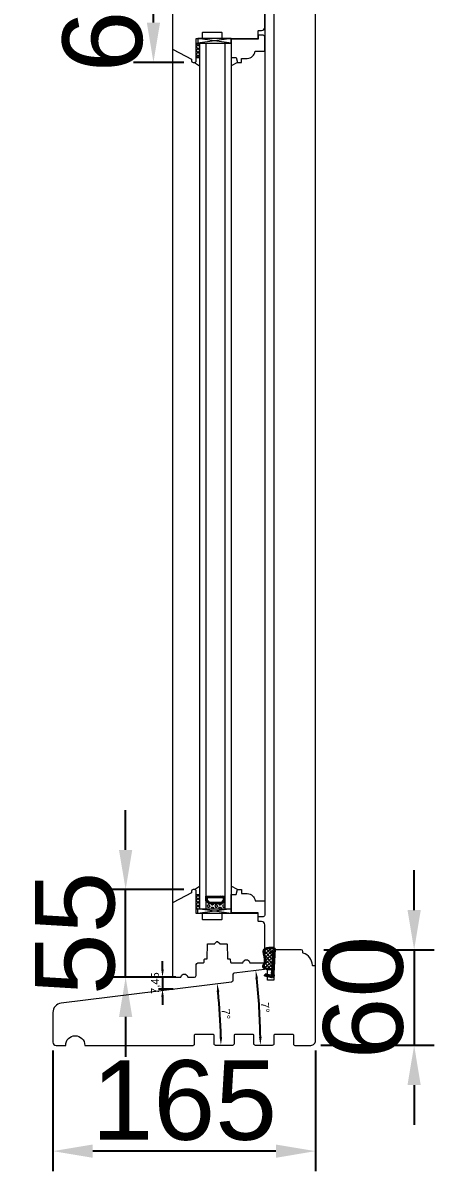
# Model space of a CAD drawing. Header units: millimetres. Extents: x 0 to 182016, y 11 to 3710.
# Drawn here: x 171503 to 171762, y 1170 to 1892 of the extents above; entities that cross this region are included whole.
import ezdxf

# ---------------------------------------------------------------- set-up
doc = ezdxf.new("R2010")
doc.units = ezdxf.units.MM
doc.layers.add('Matmenys', color=10, linetype='Continuous', lineweight=20)
doc.layers.add('Testinės profilio linijos', color=7, linetype='Continuous', lineweight=5)
doc.layers.add('Stiklo paketas', color=7, linetype='Continuous')
doc.styles.get("Standard").update_dxf_attribs({"font": 'arial.ttf'})
doc.dimstyles.new('2', dxfattribs={"dimscale": 2, "dimtxt": 2.5, "dimasz": 2.5, "dimexe": 1.25, "dimexo": 0.625, "dimtad": 1, "dimtxsty": 'Standard', "dimcen": 2.5, "dimadec": 0, "dimazin": 0, "dimtfac": 1, "dimtmove": 0, "dimatfit": 3, "dimfxl": 1, "dimarcsym": 0})
doc.dimstyles.new('Padidinti matmenys', dxfattribs={"dimscale": 10, "dimtxt": 5, "dimasz": 2.5, "dimexe": 1.25, "dimexo": 0.625, "dimtad": 1, "dimdec": 1, "dimtxsty": 'Standard', "dimcen": 2.5, "dimadec": 0, "dimazin": 0, "dimtfac": 1, "dimtdec": 1, "dimtmove": 0, "dimatfit": 3, "dimfxl": 1, "dimarcsym": 0})

# ---------------------------------------------------------------- blocks, each defined once
blk = doc.blocks.new('*D1547')
at = {"color": 0, "lineweight": -2, "transparency": 16777216}
for p, q in [((171749.17, 1334.26), (171749.17, 1359.26)), ((171692.55, 1309.26), (171761.67, 1309.26)), ((171749.17, 1309.26), (171749.17, 1249.26)), ((171690.55, 1249.26), (171761.67, 1249.26)), ((171749.17, 1224.26), (171749.17, 1199.26))]:
    blk.add_line(p, q, dxfattribs=at)
at = {"color": 0, "transparency": 16777216}
for points in [[(171745, 1334.26), (171753.33, 1334.26), (171749.17, 1309.26)], [(171745, 1224.26), (171753.33, 1224.26), (171749.17, 1249.26)]]:
    blk.add_solid(points, dxfattribs=at)
at = {"layer": 'Defpoints', "color": 0, "transparency": 16777216}
for p in [(171686.3, 1309.26), (171684.3, 1249.26), (171749.17, 1249.26)]:
    blk.add_point(p, dxfattribs=at)
at = {"color": 0, "lineweight": 5, "transparency": 16777216, "insert": (171717.39, 1279.26), "char_height": 50, "attachment_point": 5, "rotation": 90}
blk.add_mtext('60', dxfattribs=at)
blk = doc.blocks.new('*D1548')
at = {"color": 0, "lineweight": -2, "transparency": 16777216}
for p, q in [((171522.3, 1246.01), (171522.3, 1170.29)), ((171687.3, 1246.01), (171687.3, 1170.29)), ((171662.3, 1182.79), (171547.3, 1182.79))]:
    blk.add_line(p, q, dxfattribs=at)
at = {"color": 0, "transparency": 16777216}
for points in [[(171547.3, 1186.96), (171547.3, 1178.62), (171522.3, 1182.79)], [(171662.3, 1186.96), (171662.3, 1178.62), (171687.3, 1182.79)]]:
    blk.add_solid(points, dxfattribs=at)
at = {"layer": 'Defpoints', "color": 0, "transparency": 16777216}
for p in [(171522.3, 1252.26), (171687.3, 1252.26), (171522.3, 1182.79)]:
    blk.add_point(p, dxfattribs=at)
at = {"color": 0, "lineweight": 5, "transparency": 16777216, "insert": (171604.8, 1214.57), "char_height": 50, "attachment_point": 5}
blk.add_mtext('165', dxfattribs=at)
blk = doc.blocks.new('*D1549')
at = {"layer": 'Defpoints', "color": 0, "transparency": 16777216}
for p in [(171600.73, 1292.06), (171591.13, 1284.61), (171599.05, 1284.61)]:
    blk.add_point(p, dxfattribs=at)
at = {"layer": 'Matmenys', "color": 0, "lineweight": -2, "transparency": 16777216}
for p, q in [((171591.13, 1297.06), (171591.13, 1302.06)), ((171599.48, 1292.06), (171588.63, 1292.06)), ((171591.13, 1292.06), (171591.13, 1284.61)), ((171597.8, 1284.61), (171588.63, 1284.61)), ((171591.13, 1279.61), (171591.13, 1274.61))]:
    blk.add_line(p, q, dxfattribs=at)
at = {"layer": 'Matmenys', "color": 0, "transparency": 16777216}
for points in [[(171590.29, 1297.06), (171591.96, 1297.06), (171591.13, 1292.06)], [(171590.29, 1279.61), (171591.96, 1279.61), (171591.13, 1284.61)]]:
    blk.add_solid(points, dxfattribs=at)
at = {"layer": 'Matmenys', "color": 0, "lineweight": 5, "transparency": 16777216, "insert": (171586.88, 1288.33), "char_height": 5, "attachment_point": 5, "rotation": 90}
blk.add_mtext('7,45', dxfattribs=at)
blk = doc.blocks.new('*D1550')
at = {"layer": 'Defpoints', "color": 0, "transparency": 16777216}
for p in [(171599.05, 1284.61), (171634.43, 1288.95), (171627.55, 1262.28), (171624.3, 1249.46), (171635.3, 1249.46)]:
    blk.add_point(p, dxfattribs=at)
at = {"layer": 'Matmenys', "color": 0, "lineweight": -2, "transparency": 16777216}
blk.add_arc((171312.78, 1249.46), 315.03, 0.90939, 6.09061, dxfattribs=at)
at = {"layer": 'Matmenys', "color": 0, "transparency": 16777216}
for points in [[(171625.2, 1282.79), (171626.86, 1282.98), (171625.46, 1287.85)], [(171628.6, 1254.46), (171626.93, 1254.45), (171627.81, 1249.46)]]:
    blk.add_solid(points, dxfattribs=at)
at = {"layer": 'Matmenys', "color": 0, "lineweight": 5, "transparency": 16777216, "insert": (171630.96, 1268.92), "char_height": 5, "attachment_point": 5, "rotation": 273.5}
blk.add_mtext('7°', dxfattribs=at)
blk = doc.blocks.new('*D1551')
at = {"layer": 'Defpoints', "color": 0, "transparency": 16777216}
for p in [(171636.21, 1294.53), (171656.78, 1297.05), (171651.32, 1280.65), (171649.3, 1249.46), (171660.3, 1249.46)]:
    blk.add_point(p, dxfattribs=at)
at = {"layer": 'Matmenys', "color": 0, "lineweight": -2, "transparency": 16777216}
blk.add_arc((171269.14, 1249.46), 383.46, 0.7471, 6.2529, dxfattribs=at)
at = {"layer": 'Matmenys', "color": 0, "transparency": 16777216}
for points in [[(171649.49, 1291.13), (171651.14, 1291.32), (171649.74, 1296.19)], [(171653.4, 1254.46), (171651.73, 1254.45), (171652.59, 1249.46)]]:
    blk.add_solid(points, dxfattribs=at)
at = {"layer": 'Matmenys', "color": 0, "lineweight": 5, "transparency": 16777216, "insert": (171655.63, 1273.04), "char_height": 5, "attachment_point": 5, "rotation": 273.49212}
blk.add_mtext('7°', dxfattribs=at)
blk = doc.blocks.new('*D2034')
at = {"color": 0, "lineweight": -2, "transparency": 16777216}
for p, q in [((171567.96, 1372.06), (171567.96, 1397.06)), ((171604.55, 1347.06), (171555.46, 1347.06)), ((171567.96, 1292.06), (171567.96, 1347.06)), ((171592.05, 1292.06), (171555.46, 1292.06)), ((171567.96, 1267.06), (171567.96, 1242.06))]:
    blk.add_line(p, q, dxfattribs=at)
at = {"color": 0, "transparency": 16777216}
for points in [[(171563.79, 1372.06), (171572.12, 1372.06), (171567.96, 1347.06)], [(171563.79, 1267.06), (171572.12, 1267.06), (171567.96, 1292.06)]]:
    blk.add_solid(points, dxfattribs=at)
at = {"layer": 'Defpoints', "color": 0, "transparency": 16777216}
for p in [(171567.96, 1347.06), (171610.8, 1347.06), (171598.3, 1292.06)]:
    blk.add_point(p, dxfattribs=at)
at = {"color": 0, "lineweight": 5, "transparency": 16777216, "insert": (171536.28, 1319.56), "char_height": 50, "attachment_point": 5, "rotation": 90}
blk.add_mtext('55', dxfattribs=at)
blk = doc.blocks.new('*D2036')
at = {"color": 0, "lineweight": -2, "ltscale": 0.1, "transparency": 16777216}
for p, q in [((171604.55, 1931.76), (171572.92, 1931.76)), ((171585.42, 1891.76), (171585.42, 1906.76)), ((171604.55, 1866.76), (171572.92, 1866.76))]:
    blk.add_line(p, q, dxfattribs=at)
at = {"color": 0, "ltscale": 0.1, "transparency": 16777216}
for points in [[(171581.26, 1906.76), (171589.59, 1906.76), (171585.42, 1931.76)], [(171581.26, 1891.76), (171589.59, 1891.76), (171585.42, 1866.76)]]:
    blk.add_solid(points, dxfattribs=at)
at = {"layer": 'Defpoints', "color": 0, "ltscale": 0.1, "transparency": 16777216}
for p in [(171585.42, 1931.76), (171610.8, 1931.76), (171610.8, 1866.76)]:
    blk.add_point(p, dxfattribs=at)
at = {"color": 0, "ltscale": 0.1, "transparency": 16777216, "insert": (171553.64, 1899.26), "char_height": 50, "attachment_point": 5, "rotation": 90}
blk.add_mtext('65', dxfattribs=at)

msp = doc.modelspace()

# ---------------------------------------------------------------- hatches: boundary and pattern name
at = {"lineweight": 0, "ltscale": 0.5}
h = msp.add_hatch(dxfattribs=at)
h.set_pattern_fill('ANSI37', color=256, scale=0.5, style=0)
h.set_pattern_definition([(45, (171612.2975, 982.9107), (-1.122532, 1.122532), []), (135, (171612.2975, 982.9107), (-1.122532, -1.122532), [])])
h.paths.add_polyline_path([(171614.2974619, 1869.7633924), (171614.2974619, 1878.7633924), (171612.2974619, 1878.7633924), (171612.2974619, 1869.7633924)])
h = msp.add_hatch(dxfattribs=at)
h.set_pattern_fill('ANSI37', color=256, scale=0.5, style=0)
h.set_pattern_definition([(45, (171612.2975, 1742.0562), (-1.122532, 1.122532), []), (135, (171612.2975, 1742.0562), (-1.122532, -1.122532), [])])
h.paths.add_polyline_path([(171614.2974615, 1344.0561633), (171614.2974615, 1335.0561633), (171612.2974615, 1335.0561633), (171612.2974615, 1344.0561633)])
at = {"lineweight": 0}
h = msp.add_hatch(dxfattribs=at)
h.set_pattern_fill('JIS_WOOD', color=256, style=0)
h.set_pattern_definition([(315, (158710.88846, 20085.8273), (-0.5, -0.5), [])])
h.paths.add_polyline_path([(171628.2967524, 1338.0561633), (171620.2967524, 1338.0561633), (171618.2967524, 1340.0561633), (171618.2967524, 1343.0561633), (171630.333335, 1343.0738967), (171630.2967524, 1340.0561633)])
h.paths.add_polyline_path([(171620.710966, 1339.0561633), (171627.8825389, 1339.0561633), (171629.2967524, 1340.4703768), (171629.2967524, 1342.0561633), (171619.2967524, 1342.0561633), (171619.2967524, 1340.4703768)], flags=16)
h = msp.add_hatch(dxfattribs=at)
h.set_pattern_fill('HEX', color=256, scale=0.25, style=0)
h.set_pattern_definition([(360, (158710.8885, 20085.8273), (-7e-16, -1.374815), [0.79375, -1.5875]), (240, (158710.8885, 20085.8273), (-1.190624716, 0.6874075), [0.79375, -1.5875]), (300, (158711.6822, 20085.8273), (-1.190624716, -0.6874075), [0.79375, -1.5875])])
h.paths.add_polyline_path([(171618.2967524, 1335.0561633), (171618.2967524, 1340.0561633), (171620.2967524, 1338.0561633), (171628.2967524, 1338.0561633), (171630.2967524, 1340.0561633), (171630.2974615, 1335.0561633)])
at = {"layer": 'Matmenys'}
h = msp.add_hatch(dxfattribs=at)
h.set_pattern_fill('ANSI37', color=252, scale=0.5, angle=-183.5893456117, style=0)
h.set_pattern_definition([(221.4106544, (-100532.7032, 4874.2708), (1.0500540025, -1.190606082), []), (311.4106544, (-100532.7032, 4874.2708), (1.190606082, 1.0500540025), [])])
edge = h.paths.add_edge_path()
edge.add_arc((171660.6030378, 1307.3194649), 0.1, -3.5893456117, 86.4106543883)
edge.add_line((171660.6092983, 1307.4192687), (171659.0616125, 1307.5163519))
edge.add_arc((171659.0772637, 1307.7658615), 0.25, 86.4106543883, 266.4106543883, ccw=False)
edge.add_line((171659.092915, 1308.0153711), (171661.1396199, 1307.8869855))
edge.add_arc((171661.1333594, 1307.7871816), 0.1, -3.589345619, 86.4106543883, ccw=False)
edge.add_line((171661.2331633, 1307.7809211), (171661.3088063, 1307.7761762))
edge.add_line((171661.3088063, 1307.7761762), (171661.4331206, 1309.7579771))
edge.add_spline(control_points=[(171661.4331206, 1309.7579771), (171661.4213183, 1309.8371356), (171661.4101427, 1309.9071272), (171661.3883488, 1309.990878), (171661.378963, 1310.0144423), (171661.3662681, 1310.0383254), (171661.3600189, 1310.046385), (171661.3344301, 1310.0708728), (171661.3051931, 1310.0897657), (171661.2008733, 1310.123469), (171661.1279411, 1310.136591), (171660.874958, 1310.1562931), (171660.6611239, 1310.1457948), (171660.2186455, 1310.1264666), (171659.9993166, 1310.1219913), (171659.5794257, 1310.1209151), (171659.3763396, 1310.1239471), (171658.7861322, 1310.1366575), (171658.4180821, 1310.149834), (171657.6649007, 1310.1495723), (171657.2881508, 1310.1310759), (171656.6950464, 1310.0278896), (171656.4674754, 1309.9679956), (171656.0703742, 1309.8149599), (171655.8985865, 1309.7322105), (171655.5574188, 1309.5282104), (171655.3912161, 1309.4080956), (171655.1000564, 1309.1406505), (171654.9764764, 1308.9929768), (171654.8167577, 1308.7117922), (171654.7692037, 1308.576496), (171654.7095988, 1308.2751972), (171654.6988954, 1308.1115972), (171654.7126393, 1307.5270004), (171654.8073935, 1307.0630848), (171654.9791358, 1306.1705887), (171655.0628304, 1305.7435084), (171655.2740167, 1304.6651598), (171655.4077508, 1304.0071092), (171655.5326768, 1303.0140073), (171655.5631707, 1302.7104062), (171655.5875061, 1302.0883625), (171655.5799654, 1301.7724585), (171655.495081, 1301.2232503), (171655.4337424, 1300.9871668), (171655.261282, 1300.5865154), (171655.1664336, 1300.4278829), (171654.9821652, 1300.1292241), (171654.8923077, 1299.9877669), (171654.7362246, 1299.685984), (171654.6662545, 1299.5209313), (171654.5465232, 1299.1558096), (171654.5035207, 1298.9548595), (171654.479622, 1298.6154428), (171654.4928278, 1298.4734574), (171654.5528671, 1298.2782367), (171654.5896072, 1298.2129089), (171654.6981564, 1298.0861855), (171654.7702225, 1298.0270077), (171655.0343101, 1297.8699301), (171655.2754184, 1297.7884305), (171655.8258294, 1297.6718132), (171656.1340245, 1297.6352817), (171656.7302423, 1297.5820102), (171657.0177933, 1297.5627877), (171657.5482831, 1297.5194283), (171657.7965416, 1297.4972921), (171658.2013439, 1297.4610777), (171658.3587472, 1297.4469913), (171658.6826796, 1297.4188692), (171658.8609968, 1297.4038332), (171659.1638639, 1297.3355482), (171659.2816859, 1297.2999131), (171659.4941647, 1297.2043164), (171659.5880795, 1297.1511695), (171659.7332732, 1297.0325287), (171659.7882913, 1296.9769065), (171659.8773833, 1296.8531393), (171659.9102627, 1296.7895122), (171659.9584309, 1296.6706482), (171659.9753121, 1296.6135711), (171660.001256, 1296.5129908), (171660.0109736, 1296.4685952), (171660.0200096, 1296.4275989)], knot_values=[0, 0, 0, 0, 0.2245066002, 0.2245066002, 0.377043448, 0.377043448, 0.5295802957, 0.5295802957, 0.8082977366, 0.8082977366, 1.0870151774, 1.0870151774, 1.6244414062, 1.6244414062, 2.161867635, 2.161867635, 2.6992938638, 2.6992938638, 3.7741463214, 3.7741463214, 5.0334406395, 5.0334406395, 5.8656302806, 5.8656302806, 6.5060139406, 6.5060139406, 7.1463976006, 7.1463976006, 7.7996240151, 7.7996240151, 8.3563201169, 8.3563201169, 8.9130162187, 8.9130162187, 10.239934143, 10.239934143, 11.5668520673, 11.5668520673, 13.5970761059, 13.5970761059, 14.4582175179, 14.4582175179, 15.3193589298, 15.3193589298, 15.9856015553, 15.9856015553, 16.5061017172, 16.5061017172, 17.0266018791, 17.0266018791, 17.547102041, 17.547102041, 18.1672448488, 18.1672448488, 18.7176261004, 18.7176261004, 19.1465766047, 19.1465766047, 19.5755271091, 19.5755271091, 20.3898249977, 20.3898249977, 21.2041228863, 21.2041228863, 21.9655448497, 21.9655448497, 22.7269668131, 22.7269668131, 23.2229068178, 23.2229068178, 23.7188468224, 23.7188468224, 24.0184411081, 24.0184411081, 24.2549295987, 24.2549295987, 24.4119994701, 24.4119994701, 24.5501072405, 24.5501072405, 24.6882150108, 24.6882150108, 24.8099116426, 24.8099116426, 24.8099116426, 24.8099116426], degree=3, periodic=0)
edge.add_line((171660.0200096, 1296.4275989), (171660.7028416, 1307.3132044))

# ---------------------------------------------------------------- linework, layer by layer
at = {"lineweight": 9}
for p, q in [((171655.2974615, 2207.2866121), (171655.2974615, 1340.0561633)), ((171614.2974615, 1878.7633924), (171614.2974615, 1335.0562484)), ((171618.2974615, 1878.7633924), (171618.2974615, 1335.0562484)), ((171630.2974615, 1878.7633924), (171630.2974615, 1335.0562484)), ((171634.2974615, 1878.7633924), (171634.2974615, 1335.0562484))]:
    msp.add_line(p, q, dxfattribs=at)
at = {"lineweight": 0}
for p, q in [((171612.2974619, 1878.7633924), (171615.2974619, 1878.7633924)), ((171634.2967528, 1878.7633924), (171613.2967528, 1881.7633924)), ((171634.2967528, 1881.7633924), (171613.2967528, 1878.7633924)), ((171612.2974619, 1869.7633924), (171614.2974619, 1869.7633924)), ((171611.2974619, 1866.7633924), (171614.2974619, 1864.4767273)), ((171638.2974619, 1866.7633924), (171634.2974619, 1864.4767273)), ((171611.2974615, 1347.0561633), (171614.2974615, 1349.3428284)), ((171638.2974615, 1347.0561633), (171634.2974615, 1349.3428284)), ((171612.2974615, 1344.0561633), (171614.2974615, 1344.0561633)), ((171612.2974615, 1335.0561633), (171615.2974615, 1335.0561633)), ((171634.2967524, 1335.0561633), (171613.2967524, 1332.0561633)), ((171634.2967524, 1332.0561633), (171613.2967524, 1335.0561633))]:
    msp.add_line(p, q, dxfattribs=at)
for p, q in [((171660.6092983, 1307.4192687), (171659.0616125, 1307.5163519)), ((171661.1396199, 1307.8869855), (171659.092915, 1308.0153711)), ((171659.7723495, 1292.4794393), (171660.7028416, 1307.3132044)), ((171660.2760432, 1292.5226572), (171661.2331633, 1307.7809211)), ((171661.2331633, 1307.7809211), (171661.3088063, 1307.7761762)), ((171655.3935524, 1292.9574234), (171655.6142072, 1293.9327754)), ((171659.7406429, 1291.9739769), (171655.3935524, 1292.9574234)), ((171658.8342137, 1293.2043101), (171655.6142072, 1293.9327754)), ((171658.7238863, 1292.7166342), (171658.8342137, 1293.2043101)), ((171659.7723495, 1292.4794393), (171658.7238863, 1292.7166342)), ((171659.7314039, 1291.826691), (171659.7406429, 1291.9739769)), ((171660.2304231, 1291.7953885), (171659.7314039, 1291.826691)), ((171661.2968878, 1292.8257298), (171660.2304231, 1291.7953885)), ((171661.3437858, 1293.5733705), (171660.2760432, 1292.5226572)), ((171661.2968878, 1292.8257298), (171661.3437858, 1293.5733705))]:
    msp.add_line(p, q)
at = {"color": 1}
for p, q in [((171661.4331206, 1309.7579771), (171660.4774633, 1294.5230323)), ((171661.7298407, 1309.8022173), (171660.768546, 1294.4774019)), ((171659.7270414, 1296.3630261), (171659.6166118, 1294.6025748))]:
    msp.add_line(p, q, dxfattribs=at)
at = {"lineweight": 0}
for points in [[(171649.2974619, 1873.7633924), (171655.2974619, 1873.7633924), (171655.2974619, 1882.7633924, 0.4142135624), (171654.2974619, 1883.7633924), (171651.2974619, 1883.7633924), (171651.2974619, 1881.2633924), (171634.2974619, 1881.2633924), (171634.2974619, 1869.7633924), (171637.2974619, 1869.7633924), (171638.2974619, 1866.7633924), (171640.7974619, 1866.7633924), (171640.7974619, 1869.2633924), (171644.3225247, 1869.2633924, 0.3851703882), (171649.2974619, 1873.7633924)], [(171649.2974615, 1340.0561633), (171655.2974615, 1340.0561633), (171655.2974615, 1331.0561633, -0.4142135624), (171654.2974615, 1330.0561633), (171651.2974615, 1330.0561633), (171651.2974615, 1332.5561633), (171634.2974615, 1332.5561633), (171634.2974615, 1344.0561633), (171637.2974615, 1344.0561633), (171638.2974615, 1347.0561633), (171640.7974615, 1347.0561633), (171640.7974615, 1344.5561633), (171644.3225243, 1344.5561633, -0.3851703882), (171649.2974615, 1340.0561633)]]:
    msp.add_lwpolyline(points, format="xyb", dxfattribs=at)
for points in [[(171634.2967528, 1881.7633924), (171613.2967528, 1881.7633924), (171613.2967528, 1878.7633924), (171634.2967528, 1878.7633924)], [(171628.2967524, 1338.0561633), (171620.2967524, 1338.0561633), (171618.2967524, 1340.0561633), (171618.2967524, 1343.0561633), (171630.2967524, 1343.0561633), (171630.2967524, 1340.0561633)], [(171627.8825389, 1339.0561633), (171620.710966, 1339.0561633), (171619.2967524, 1340.4703768), (171619.2967524, 1342.0561633), (171629.2967524, 1342.0561633), (171629.2967524, 1340.4703768)], [(171634.2967524, 1332.0561633), (171613.2967524, 1332.0561633), (171613.2967524, 1335.0561633), (171634.2967524, 1335.0561633)]]:
    msp.add_lwpolyline(points, close=True, dxfattribs=at)
at = {"lineweight": 5}
for points in [[(171612.2275704, 1293.0474367), (171612.2888108, 1300.0648898, -0.4116598905), (171613.2887727, 1301.0561633), (171616.8272981, 1301.0561633, 0.4040361542), (171617.3270106, 1301.5387135), (171617.3873509, 1303.2666331, -0.4040262258), (171617.6871681, 1303.5561633), (171618.7402897, 1303.5561633, 0.4091108014), (171619.2402136, 1304.0474371), (171619.3923163, 1312.761399, -0.4091108014), (171619.6922706, 1313.0561633), (171623.7160906, 1313.0561633, 0.1989123674), (171624.069644, 1313.2026099), (171625.3353294, 1314.4682953, -0.4142135624), (171625.7595935, 1314.4682953), (171627.0252789, 1313.2026099, 0.1989123674), (171627.3788323, 1313.0561633), (171631.4026523, 1313.0561633, -0.4091108014), (171631.7026066, 1312.761399), (171631.8547094, 1304.0474371, 0.4091108014), (171632.3546332, 1303.5561633), (171633.4077548, 1303.5561633, -0.4040262258), (171633.7075721, 1303.2666331), (171633.7679124, 1301.5387135, 0.4040262258), (171634.2676078, 1301.0561633), (171641.3479717, 1301.0561633, 0.3563939587), (171641.8378697, 1301.4561633, -0.8164965809), (171645.7570533, 1301.4561633, 0.3563939587), (171646.2469512, 1301.0561633), (171654.2974615, 1301.0561633, 0.4142135624), (171655.2974615, 1302.0561633), (171655.2974615, 1325.0561633, 0.4142135624), (171653.2974615, 1327.0561633), (171651.5948548, 1327.0561633, -0.4116598905), (171651.2948663, 1327.3535453), (171651.2581525, 1331.5605265, 0.4116598905), (171650.7581715, 1332.0561633), (171628.8280245, 1332.0561633, 0.4116598905), (171628.3280436, 1331.5605265), (171628.3000567, 1328.3535453, -0.4116598905), (171628.0000681, 1328.0561633), (171616.5948548, 1328.0561633, -0.4116598905), (171616.2948663, 1328.3535453), (171616.2668794, 1331.5605265, 0.4116598905), (171615.7668984, 1332.0561633), (171612.2974615, 1332.0561633), (171612.2974615, 1346.0561633, 0.4142135624), (171611.2974615, 1347.0561633), (171610.3062264, 1347.0561633, 0.4116598905), (171609.3062645, 1346.0648898), (171609.2974615, 1345.0561633), (171597.8279899, 1338.9577371, 0.2773245441), (171597.2974615, 1338.0747895), (171597.2974615, 1293.0561633, 0.4142135624), (171598.2974615, 1292.0561633), (171602.3479717, 1292.0561633, 0.3563939587), (171602.8378697, 1292.4561633, -0.8164965809), (171606.7570533, 1292.4561633, 0.3563939587), (171607.2469512, 1292.0561633), (171611.2276084, 1292.0561633, 0.4116598905)], [(171542.2974637, 1249.2561633), (171610.2974637, 1249.2561633, 0.4142135624), (171611.2974637, 1250.2561633), (171611.2974637, 1255.7561633, -0.4142135624), (171611.7974637, 1256.2561633), (171622.7974637, 1256.2561633, -0.4142135624), (171623.2974637, 1255.7561633), (171623.2974637, 1250.4561633, 0.4142135624), (171624.2974637, 1249.4561633), (171635.2974637, 1249.4561633, 0.4142135624), (171636.2974637, 1250.4561633), (171636.2974637, 1255.7561633, -0.4142135624), (171636.7974637, 1256.2561633), (171647.7974637, 1256.2561633, -0.4142135624), (171648.2974637, 1255.7561633), (171648.2974637, 1250.4561633, 0.4142135624), (171649.2974637, 1249.4561633), (171660.2974637, 1249.4561633, 0.4142135624), (171661.2974637, 1250.4561633), (171661.2974637, 1255.7561633, -0.4142135624), (171661.7974637, 1256.2561633), (171672.7974637, 1256.2561633, -0.4142135624), (171673.2974637, 1255.7561633), (171673.2974637, 1250.2561633, 0.4142135624), (171674.2974637, 1249.2561633), (171684.2974637, 1249.2561633, 0.4142135624), (171687.2974637, 1252.2561633), (171687.2974619, 1298.2561633, 0.4142135624), (171686.2974619, 1299.2561633), (171685.5881352, 1299.2561633, -0.4001549105), (171685.2884841, 1299.5416979, 0.3090857966), (171679.5002009, 1307.1910086, -0.3199404334), (171679.295571, 1307.4728317), (171679.2886588, 1308.2648898, 0.4116598904), (171678.2886969, 1309.2561633), (171662.3934951, 1309.2561633, 0.4116598905), (171661.3935332, 1308.2648898), (171661.3061122, 1298.2474367, -0.2023892741), (171660.9974615, 1297.5336061), (171660.9974615, 1290.2561633), (171656.9974615, 1290.2561633), (171656.9974615, 1297.0561633), (171656.8368009, 1297.0561633, 0.0305527633), (171656.7758662, 1297.0524363), (171636.214719, 1294.5278449, 0.3763733489), (171635.3366264, 1293.5440253), (171635.3051144, 1289.9331063, -0.3763733489), (171634.4270219, 1288.9492867), (171527.5662476, 1275.8284335, 0.3788661087), (171522.2974637, 1269.8731566), (171522.2974637, 1251.2561633, 0.4142135624), (171524.2974637, 1249.2561633), (171530.2974637, 1249.2561633, -1)]]:
    msp.add_lwpolyline(points, format="xyb", close=True, dxfattribs=at)
for centre, radius, start, end in [((171659.0772637, 1307.7658615), 0.25, 86.4106543892, 266.4106543892), ((171660.6030378, 1307.3194649), 0.1, 356.4106543908, 86.4106543892), ((171661.1333594, 1307.7871816), 0.1, 356.4106543908, 86.4106543892)]:
    msp.add_arc(centre, radius, start, end)
at = {"color": 1}
msp.add_spline([(171661.7298407, 1309.8022173), (171661.639344, 1310.1637177), (171660.3654855, 1310.4332586), (171655.6731125, 1309.9448692), (171654.5831062, 1308.9016715), (171654.5644898, 1306.7381996), (171654.8948637, 1305.0401598), (171655.2417801, 1302.8747189), (171655.0423513, 1300.8379972), (171654.5661823, 1300.0097525), (171654.285919, 1298.1552123), (171656.9980975, 1297.2627664), (171658.4769731, 1297.1355989), (171659.164241, 1297.0176275), (171659.6061263, 1296.7154219), (171659.7270414, 1296.3630261)], degree=3, dxfattribs=at)
msp.add_open_spline([(171661.4331206, 1309.7579771), (171661.4213183, 1309.8371356), (171661.4101427, 1309.9071272), (171661.3883488, 1309.990878), (171661.378963, 1310.0144423), (171661.3662681, 1310.0383254), (171661.3600189, 1310.046385), (171661.3344301, 1310.0708728), (171661.3051931, 1310.0897657), (171661.2008733, 1310.123469), (171661.1279411, 1310.136591), (171660.874958, 1310.1562931), (171660.6611239, 1310.1457948), (171660.2186455, 1310.1264666), (171659.9993166, 1310.1219913), (171659.5794257, 1310.1209151), (171659.3763396, 1310.1239471), (171658.7861322, 1310.1366575), (171658.4180821, 1310.149834), (171657.6649007, 1310.1495723), (171657.2881508, 1310.1310759), (171656.6950464, 1310.0278896), (171656.4674754, 1309.9679956), (171656.0703742, 1309.8149599), (171655.8985865, 1309.7322105), (171655.5574188, 1309.5282104), (171655.3912161, 1309.4080956), (171655.1000564, 1309.1406505), (171654.9764764, 1308.9929768), (171654.8167577, 1308.7117922), (171654.7692037, 1308.576496), (171654.7095988, 1308.2751972), (171654.6988954, 1308.1115972), (171654.7126393, 1307.5270004), (171654.8073935, 1307.0630848), (171654.9791358, 1306.1705887), (171655.0628304, 1305.7435084), (171655.2740167, 1304.6651598), (171655.4077508, 1304.0071092), (171655.5326768, 1303.0140073), (171655.5631707, 1302.7104062), (171655.5875061, 1302.0883625), (171655.5799654, 1301.7724585), (171655.495081, 1301.2232503), (171655.4337424, 1300.9871668), (171655.261282, 1300.5865154), (171655.1664336, 1300.4278829), (171654.9821652, 1300.1292241), (171654.8923077, 1299.9877669), (171654.7362246, 1299.685984), (171654.6662545, 1299.5209313), (171654.5465232, 1299.1558096), (171654.5035207, 1298.9548595), (171654.479622, 1298.6154428), (171654.4928278, 1298.4734574), (171654.5528671, 1298.2782367), (171654.5896072, 1298.2129089), (171654.6981564, 1298.0861855), (171654.7702225, 1298.0270077), (171655.0343101, 1297.8699301), (171655.2754184, 1297.7884305), (171655.8258294, 1297.6718132), (171656.1340245, 1297.6352817), (171656.7302423, 1297.5820102), (171657.0177933, 1297.5627877), (171657.5482831, 1297.5194283), (171657.7965416, 1297.4972921), (171658.2013439, 1297.4610777), (171658.3587472, 1297.4469913), (171658.6826796, 1297.4188692), (171658.8609968, 1297.4038332), (171659.1638639, 1297.3355482), (171659.2816859, 1297.2999131), (171659.4941647, 1297.2043164), (171659.5880795, 1297.1511695), (171659.7332732, 1297.0325287), (171659.7882913, 1296.9769065), (171659.8773833, 1296.8531393), (171659.9102627, 1296.7895122), (171659.9584309, 1296.6706482), (171659.9753121, 1296.6135711), (171660.001256, 1296.5129908), (171660.0109736, 1296.4685952), (171660.0200096, 1296.4275989)], degree=3, knots=[0, 0, 0, 0, 0.2245066002, 0.2245066002, 0.377043448, 0.377043448, 0.5295802957, 0.5295802957, 0.8082977366, 0.8082977366, 1.0870151774, 1.0870151774, 1.6244414062, 1.6244414062, 2.161867635, 2.161867635, 2.6992938638, 2.6992938638, 3.7741463214, 3.7741463214, 5.0334406395, 5.0334406395, 5.8656302806, 5.8656302806, 6.5060139406, 6.5060139406, 7.1463976006, 7.1463976006, 7.7996240151, 7.7996240151, 8.3563201169, 8.3563201169, 8.9130162187, 8.9130162187, 10.239934143, 10.239934143, 11.5668520673, 11.5668520673, 13.5970761059, 13.5970761059, 14.4582175179, 14.4582175179, 15.3193589298, 15.3193589298, 15.9856015553, 15.9856015553, 16.5061017172, 16.5061017172, 17.0266018791, 17.0266018791, 17.547102041, 17.547102041, 18.1672448488, 18.1672448488, 18.7176261004, 18.7176261004, 19.1465766047, 19.1465766047, 19.5755271091, 19.5755271091, 20.3898249977, 20.3898249977, 21.2041228863, 21.2041228863, 21.9655448497, 21.9655448497, 22.7269668131, 22.7269668131, 23.2229068178, 23.2229068178, 23.7188468224, 23.7188468224, 24.0184411081, 24.0184411081, 24.2549295987, 24.2549295987, 24.4119994701, 24.4119994701, 24.5501072405, 24.5501072405, 24.6882150108, 24.6882150108, 24.8099116426, 24.8099116426, 24.8099116426, 24.8099116426], dxfattribs=at)
at = {"layer": 'Stiklo paketas', "lineweight": 5}
msp.add_lwpolyline([(171597.2974619, 1923.446298), (171597.2974619, 1875.7447662, 0.2773245441), (171597.8279903, 1874.8618186), (171609.2974619, 1868.7633924), (171609.3062649, 1867.7546658, 0.4116598905), (171610.3062268, 1866.7633924), (171611.2974619, 1866.7633924, 0.4142135624), (171612.2974619, 1867.7633924), (171612.2974619, 1881.7633924), (171615.7668988, 1881.7633924, 0.4116598905), (171616.2668797, 1882.2590291), (171616.2948666, 1885.4660103, -0.4116598905), (171616.5948552, 1885.7633924), (171628.0000685, 1885.7633924, -0.4116598905), (171628.3000571, 1885.4660103), (171628.328044, 1882.2590291, 0.4116598905), (171628.8280249, 1881.7633924), (171650.7581719, 1881.7633924, 0.4116598905), (171651.2581529, 1882.2590291), (171651.2948666, 1886.4660103, -0.4116598905), (171651.5948552, 1886.7633924), (171653.2974619, 1886.7633924, 0.4142135624), (171655.2974619, 1888.7633924), (171655.2974619, 1909.7633924, 0.4142135624)], format="xyb", dxfattribs=at)
at = {"layer": 'Testinės profilio linijos', "lineweight": 5}
for p, q in [((171661.2974615, 1298.1246262), (171661.2974615, 2250.4726305)), ((171687.2974617, 1298.2555581), (171687.2974605, 2250.1544944)), ((171597.2974621, 2208.6026366), (171597.2974615, 1338.0747895))]:
    msp.add_line(p, q, dxfattribs=at)

# ---------------------------------------------------------------- dimensions: what is measured, and where the dimension line sits
at = {"color": 1, "ltscale": 0.1}
dim = msp.add_linear_dim(base=(171585.4220997, 1931.7633924), p1=(171610.8018443, 1866.7633924), p2=(171610.7974619, 1931.7633924), angle=90, dimstyle='Padidinti matmenys', dxfattribs=at)
dim.commit()
dim.dimension.update_dxf_attribs({"geometry": '*D2036', "text_midpoint": (171585.4220997, 1899.2633924), "dimtype": 160})
at = {"color": 1, "lineweight": 5}
for base, p1, p2, picture, middle in [((171567.9565247, 1347.0561633), (171598.2974615, 1292.0561633), (171610.8018439, 1347.0561633), '*D2034', (171567.9565247, 1319.5561633)), ((171749.1654454, 1249.2561633), (171686.2974615, 1309.2561633), (171684.2974637, 1249.2561633), '*D1547', (171749.1654454, 1279.2561633))]:
    dim = msp.add_linear_dim(base=base, p1=p1, p2=p2, angle=90, dimstyle='Padidinti matmenys', dxfattribs=at)
    dim.commit()
    dim.dimension.update_dxf_attribs({"geometry": picture, "text_midpoint": middle, "dimtype": 160})
dim = msp.add_linear_dim(base=(171522.2974637, 1182.7905044), p1=(171687.2974637, 1252.2561633), p2=(171522.2974637, 1252.2561633), dimstyle='Padidinti matmenys', dxfattribs=at)
dim.commit()
dim.dimension.update_dxf_attribs({"geometry": '*D1548', "text_midpoint": (171604.7974637, 1214.5691538)})
at = {"layer": 'Matmenys', "lineweight": 5}
dim = msp.add_linear_dim(base=(171591.1250694, 1284.6059917), p1=(171600.7326401, 1292.0561633), p2=(171599.0537228, 1284.6059917), angle=90, dimstyle='2', dxfattribs=at)
dim.commit()
dim.dimension.update_dxf_attribs({"geometry": '*D1549', "text_midpoint": (171591.1250694, 1288.3310775), "dimtype": 160})
dim = msp.add_angular_dim_2l(base=(171651.3234253, 1280.6539042), line1=((171649.2974637, 1249.4561633), (171660.2974637, 1249.4561633)), line2=((171656.7758662, 1297.0524364), (171636.214719, 1294.5278449)), dimstyle='2', dxfattribs=at)
dim.commit()
dim.dimension.update_dxf_attribs({"geometry": '*D1551', "text_midpoint": (171651.8826234, 1272.8131469), "dimtype": 162})
dim = msp.add_angular_dim_2l(base=(171627.5455986, 1262.2818239), line1=((171624.2974637, 1249.4561633), (171635.2974637, 1249.4561633)), line2=((171634.4270219, 1288.9492867), (171599.0537228, 1284.6059917)), dimstyle='2', dxfattribs=at)
dim.commit()
dim.dimension.update_dxf_attribs({"geometry": '*D1550', "text_midpoint": (171630.9622125, 1268.9169389)})

doc.saveas('drawing.dxf')
